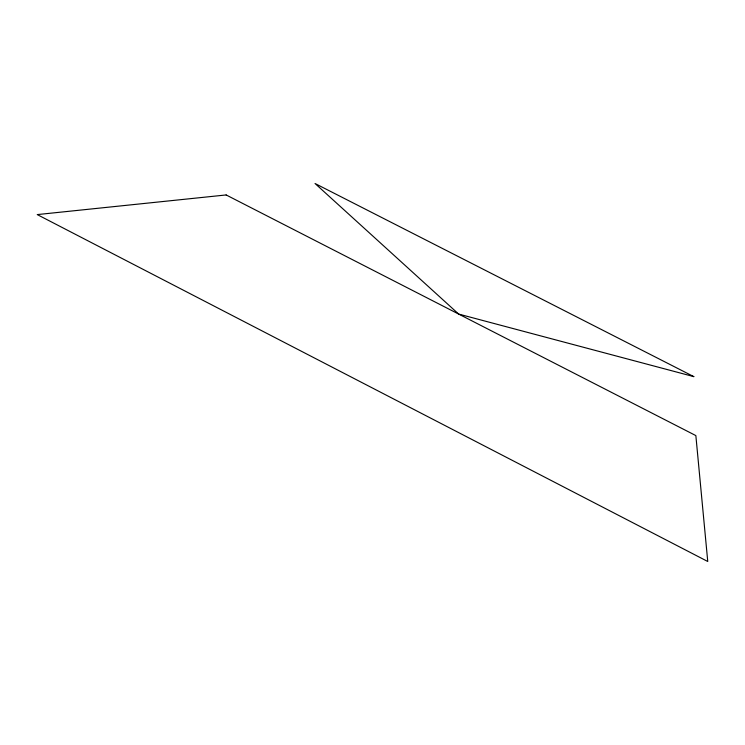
<?xml version="1.0" encoding="UTF-8"?>
<svg xmlns="http://www.w3.org/2000/svg" width="745" height="745" viewBox="0 0 745 745"><rect width="100%" height="100%" fill="white"/><g stroke="black" fill="none" stroke-linecap="round" stroke-linejoin="round"><path stroke-width="1.12" d="M226.145 194.948L37.25 214.588L707.75 561.488L695.858 435.592L226.145 194.948M693.809 376.625L458.65 314.064L315.042 183.512L693.809 376.625"/></g></svg>
